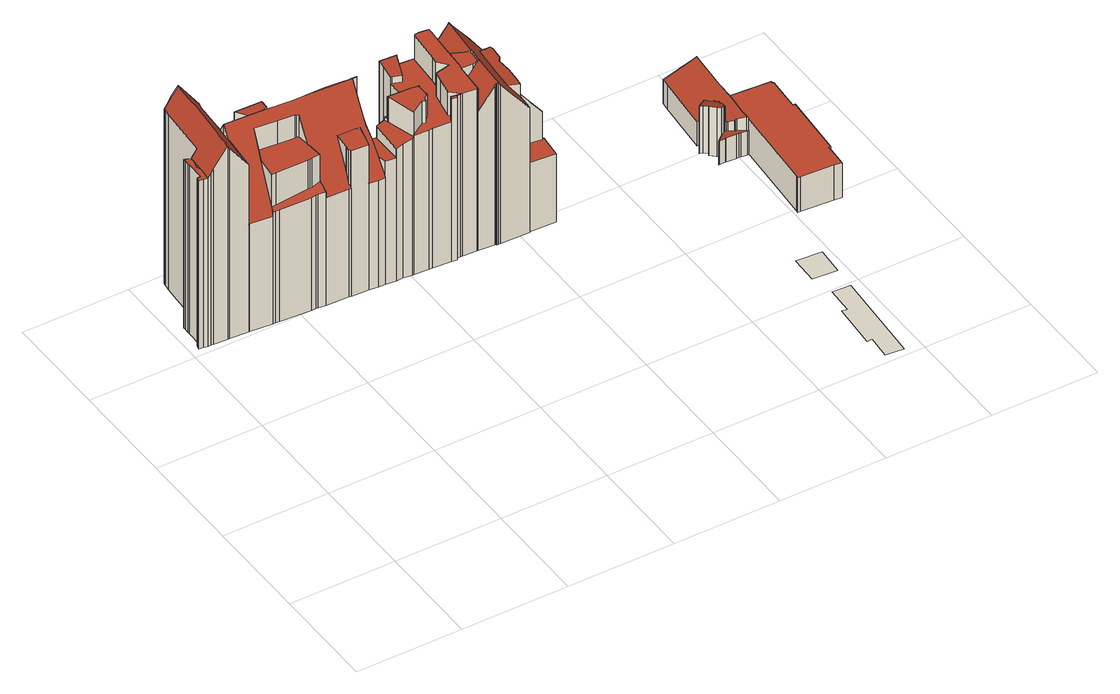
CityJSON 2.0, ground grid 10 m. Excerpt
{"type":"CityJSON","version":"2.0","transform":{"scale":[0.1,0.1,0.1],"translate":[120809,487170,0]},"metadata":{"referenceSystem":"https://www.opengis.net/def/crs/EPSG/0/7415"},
"CityObjects":{
"building1":{"type":"Building","attributes":{"dak_type":"slanted","data_area":208.87,"data_coverage":0.884,"geconstateerd":false,"gid":16989397,"h_dak_50p":15.96,"h_dak_70p":17.57,"h_dak_max":20.98,"h_dak_min":1.79,"h_maaiveld":0.831,"kas_warenhuis":false,"lod11_replace":false,"ondergronds_type":"above ground","oorspronkelijkbouwjaar":1760,"pw_actueel":"yes","pw_bron":"ahn3","reconstructie_methode":"tudelft3d-geoflow","reconstruction_skipped":false,"rmse_lod12":3.28,"rmse_lod13":2.47,"rmse_lod22":0.468,"rn":1,"status":"Pand in gebruik","t_run":621.15,"val3dity_codes_lod12":"[]","val3dity_codes_lod13":"[]","val3dity_codes_lod22":"[]"},"children":["building1-1"]},
"building1-1":{"type":"BuildingPart","parents":["building1"],"geometry":[{"type":"Solid","lod":"2.2","boundaries":[[[[0,1,2,3,4,5,6,7,8,9,10,11,12,13,14,15,16,17,18,19,20,21,22,23,24,25,26,27,28,29,30,31,32,33,34,35,36,37,38,39,40,41,42,43,44,45,46,47,48,49,50,51,52,53,54,55,56,57,58,59,60,61,62,63,64,65,66,67,68,69,70,71,72,73,74,75,76,77,78,79,80,81,82,83,84,85,86,87,88,89,90,91,92,93,94,95,96,97,98,99,100,101],[102,103,104]],[[105,16,15,106]],[[107,17,16,105]],[[108,109,110]],[[111,2,1,112]],[[113,98,97,114]],[[115,116,75,74,117]],[[118,119,120]],[[121,54,53,122]],[[123,124,69,68,125]],[[126,63,62,127]],[[128,129,130]],[[131,132,133,134]],[[135,32,31,136,137]],[[138,43,42,139]],[[140,27,26,141]],[[142,143,144,145]],[[146,147,148,149]],[[109,108,150,151]],[[152,58,57,153]],[[154,126,155,156]],[[157,36,35,158]],[[159,160,124,123]],[[161,162,132,131]],[[163,164,165,166]],[[167,168,110]],[[169,93,92,170]],[[171,172,173]],[[174,175,176,177]],[[178,13,12,176]],[[179,9,8,180]],[[151,150,181,182]],[[183,184,185,186]],[[187,21,20,184,183]],[[184,20,19,188]],[[189,190,191,192]],[[193,194,190,189]],[[194,4,3,191]],[[195,196,197,198]],[[198,197,33,32,135]],[[199,200,108]],[[200,199,87,86,201]],[[202,203,204]],[[205,202,206]],[[207,77,76,208]],[[209,10,9,179]],[[180,8,7,210]],[[211,140,212,213]],[[214,28,27,140,211]],[[137,136,215,216]],[[136,31,30,217]],[[218,81,80,219]],[[220,221,72,71,222]],[[158,35,34,223]],[[224,225,119,118]],[[226,37,36,157]],[[227,228,229]],[[230,45,44,231]],[[232,38,37,226]],[[231,44,43,138]],[[114,97,96,233]],[[233,96,95,234]],[[112,1,0,235]],[[236,39,38,232]],[[170,92,91,237]],[[177,176,12,11,238]],[[238,11,10,209]],[[186,185,239,240]],[[241,242,243,244]],[[245,246,242,241]],[[247,248,249]],[[250,251,252]],[[253,254,255]],[[256,257,258,259]],[[260,261,120]],[[262,263,264]],[[265,266,267,268]],[[269,99,98,113]],[[270,94,93,169]],[[271,272,273,274]],[[275,101,100,276]],[[234,95,94,270]],[[277,84,83,278]],[[182,181,279,280]],[[280,279,281,282]],[[252,251,246,245]],[[219,80,79,243]],[[244,243,79,78,283,284]],[[254,253,250,252]],[[263,262,130]],[[127,62,61,285]],[[286,287,288,289]],[[284,283,290,291]],[[283,78,77,207]],[[292,293,294]],[[287,286,294]],[[240,239,116,115]],[[295,296,297,298]],[[117,74,73,299]],[[300,301,228,227]],[[302,46,45,230]],[[303,47,46,302]],[[304,305,189]],[[306,307,308,309]],[[122,53,52,310]],[[311,312,310,313]],[[314,55,54,121]],[[315,29,28,214]],[[216,215,266,265]],[[106,15,14,316]],[[317,318,261,260]],[[319,320,321,322]],[[323,324,175,174]],[[325,326,327,328]],[[329,330,331,305,304]],[[320,102,104,162,161]],[[332,51,50,333]],[[210,7,6,334]],[[335,336,337,338]],[[141,26,25,339]],[[213,212,336,335]],[[340,341,257,256]],[[342,65,64,343]],[[299,73,72,221]],[[293,208,76,75,116]],[[344,345,160,159]],[[346,24,23,347]],[[348,349,341,340]],[[259,258,350,351]],[[307,352,312,311]],[[353,90,89,147,146]],[[354,217,30,29,315]],[[338,337,217,354]],[[355,356,357,352,307,306]],[[305,331,272,271]],[[358,359,360,361]],[[362,363,41,40,364]],[[134,133,363,362]],[[322,321,301,300]],[[343,64,63,126,154]],[[365,60,59,366]],[[367,59,58,152]],[[285,61,60,365]],[[368,88,87,199]],[[366,59,367]],[[369,370,357,356]],[[356,355,371]],[[139,42,41,363]],[[351,350,143,142]],[[237,91,90,353]],[[147,89,88,368]],[[339,25,24,346]],[[372,373,349,348]],[[374,375,345,344]],[[376,377,378,379]],[[379,378,375,374]],[[380,67,66,381]],[[125,68,67,380]],[[381,66,65,342]],[[276,100,99,269]],[[274,273,330,329]],[[382,70,69,124]],[[235,0,101,275]],[[383,384,385,386]],[[188,19,18,385]],[[149,148,173]],[[289,288,326,325]],[[387,388,204]],[[291,290,248,247]],[[361,360,389,390]],[[268,267,359,358]],[[282,281,203,202,205]],[[391,218,388,387]],[[313,310,52,51,332]],[[370,56,55,314]],[[153,57,56,370,369]],[[386,385,18,17,107]],[[328,327,384,383]],[[223,34,33,197]],[[392,393,394,196,195]],[[395,224,393,392]],[[298,297,318,317]],[[347,23,22,396,397]],[[396,22,21,187]],[[397,396,398,144]],[[145,144,398,399,400]],[[364,40,39,236]],[[162,104,103,401]],[[402,401,103,102,320,319]],[[403,49,48,404]],[[404,48,47,303]],[[129,128,394,393]],[[324,323,405]],[[264,263,296,295]],[[406,333,50,49,403,407]],[[172,171,405]],[[292,208,293]],[[408,409,221,220]],[[400,399,409,408,410]],[[410,408,411,412]],[[413,414,373,372]],[[415,416,414,413]],[[412,411,416,415]],[[156,155,417,418]],[[278,83,82,419]],[[419,82,81,218,391]],[[418,417,225,224,395]],[[316,14,13,178]],[[420,85,84,277]],[[407,403,401,402]],[[309,308,421,422]],[[168,167,423,424]],[[422,421,425,426]],[[426,425,333,406]],[[201,86,85,420]],[[427,428,429,430]],[[431,432,428,427]],[[433,434,432,431]],[[430,429,434,433]],[[222,71,70,382]],[[435,436,377,376]],[[390,389,436,435]],[[424,423,164,163]],[[166,165,437,438]],[[438,437,206]],[[192,191,3,2,111]],[[439,5,4,194,193]],[[334,6,5,439]],[[194,191,190]],[[275,276,269,113,114,233,234,270,440,441,274,329,304,189,192,111,112,235]],[[213,335,338,354,315,214,211]],[[309,422,426,406,407,402,319,322,300,227,229,442,443,371,355,306]],[[268,358,361,390,435,376,379,374,344,159,123,125,380,381,342,343,154,156,418,395,392,195,198,135,137,216,265]],[[330,273,272,331]],[[291,247,249,444,255,254,252,245,241,244,284]],[[370,314,121,122,310,312,352,357]],[[384,327,326,288,287,294,293,116,239,185,184,188,385]],[[120,261,318,297,296,263,130,129,393,224,118]],[[445,264,295,298,317,446,366,367,152,153,369,356,371,443,442,229,228,301,321,320,161,131,134,362,364,236,232,226,157]],[[158,223,197,196,394,128,130,262,264,445,157]],[[447,448,449,450,451,452,453,237,353,146,149,173,172,405,323,174,177,238,454,455]],[[286,289,325,328,383,456,457,458,459,460,461,462,463,464,171,173,148,147,368,199,108,110,168,424,163,166,438,206,202,204,388,218,219,243,242,246,251,250,253,255,444,249,248,290,283,207,208,292,294]],[[409,399,398,396,187,183,186,240,115,117,299,221]],[[412,415,413,372,348,340,256,259,351,142,145,400,410]],[[366,446,317,260,120,119,225,417,155,126,127,285,365]],[[420,277,278,419,391,387,204,203,281,279,181,150,108,200,201]],[[461,460,459,458,457,456,383,386,107,105,106,316,178,176,175,324,405,171,464,463,462],[434,429,428,432]],[[401,403,404,303,302,230,231,138,139,363,133,132,162]],[[425,421,308,307,311,313,332,333]],[[430,433,431,427]],[[436,389,360,359,267,266,215,136,217,337,336,212,140,141,339,346,347,397,144,143,350,258,257,341,349,373,414,416,411,408,220,222,382,124,160,345,375,378,377]],[[167,110,109,151,182,280,282,205,206,437,165,164,423]],[[441,440,270,169,170,237,453,452,451,450,449,448,447,455,454,238,209,179,180,210,334,439,193,189,305,271,274]]]],"semantics":{"surfaces":[{"type":"GroundSurface"},{"type":"WallSurface","on_footprint_edge":true},{"type":"WallSurface","on_footprint_edge":false},{"type":"RoofSurface"}],"values":[[0,1,1,2,1,1,1,2,1,1,1,2,2,1,1,1,2,2,2,1,2,1,2,2,2,2,1,2,2,1,1,2,2,1,1,2,2,1,2,1,2,1,2,2,1,1,1,2,1,2,1,1,1,1,2,1,2,1,1,1,1,1,1,1,1,1,1,2,2,2,2,2,2,2,2,2,2,1,1,2,1,1,1,2,2,2,1,1,2,2,1,2,2,1,2,2,2,2,1,2,1,1,2,2,1,2,1,1,2,1,2,2,2,2,2,1,1,1,2,1,2,2,1,1,1,2,1,2,2,2,1,1,2,2,2,2,1,2,2,1,1,1,1,1,1,2,2,1,2,1,1,1,2,2,2,2,1,1,1,1,2,1,1,2,1,2,2,2,2,2,2,2,2,1,1,1,1,2,1,2,2,2,1,1,2,2,1,1,1,1,1,2,2,2,1,2,2,2,2,2,2,2,2,2,1,1,2,1,1,2,2,2,2,2,1,2,2,2,2,1,2,2,2,2,2,1,1,1,3,3,3,3,3,3,3,3,3,3,3,3,3,3,3,3,3,3,3,3,3,3,3,3,3]]}}]},
"building2":{"type":"Building","attributes":{"dak_type":"no points","data_area":0,"data_coverage":0,"geconstateerd":false,"gid":17598521,"h_maaiveld":1.12,"kas_warenhuis":false,"lod11_replace":false,"ondergronds_type":"above ground","oorspronkelijkbouwjaar":1005,"pw_actueel":"yes","pw_bron":"ahn3","reconstructie_methode":"tudelft3d-geoflow","reconstruction_skipped":true,"rn":1,"status":"Pand in gebruik","t_run":30.57},"geometry":[{"type":"MultiSurface","lod":"0","boundaries":[[[465,466,467,468,469,470,471,472]]]}]},
"building3":{"type":"Building","attributes":{"dak_type":"no points","data_area":0,"data_coverage":0,"geconstateerd":false,"gid":17598523,"h_maaiveld":0.97,"kas_warenhuis":false,"lod11_replace":false,"ondergronds_type":"above ground","oorspronkelijkbouwjaar":1005,"pw_actueel":"yes","pw_bron":"ahn3","reconstructie_methode":"tudelft3d-geoflow","reconstruction_skipped":true,"rn":1,"status":"Pand in gebruik","t_run":12.97},"geometry":[{"type":"MultiSurface","lod":"0","boundaries":[[[473,474,475,476]]]}]},
"building4":{"type":"Building","attributes":{"dak_type":"slanted","data_area":21.31,"data_coverage":0.829,"geconstateerd":false,"gid":17598527,"h_dak_50p":4.55,"h_dak_70p":4.78,"h_dak_max":6.63,"h_dak_min":3.34,"h_maaiveld":1.11,"kas_warenhuis":false,"lod11_replace":false,"ondergronds_type":"above ground","oorspronkelijkbouwjaar":1005,"pw_actueel":"yes","pw_bron":"ahn3","reconstructie_methode":"tudelft3d-geoflow","reconstruction_skipped":false,"rmse_lod12":0.75,"rmse_lod13":1.31,"rmse_lod22":0.207,"rn":1,"status":"Pand in gebruik","t_run":114.47,"val3dity_codes_lod12":"[]","val3dity_codes_lod13":"[]","val3dity_codes_lod22":"[]"},"children":["building4-1"]},
"building4-1":{"type":"BuildingPart","parents":["building4"],"geometry":[{"type":"Solid","lod":"2.2","boundaries":[[[[477,478,479,480,481,482,483,484,485,486,487,488,489,490,491,492,493,494,495,496,497,498,499,500,501,502,503]],[[504,505,506,507]],[[508,509,510,511]],[[512,501,500,513]],[[514,480,479,515]],[[516,517,518,519]],[[520,493,492,521]],[[513,500,499,522]],[[523,497,496,524]],[[525,494,493,520]],[[519,518,491,490,526]],[[521,492,491,518]],[[511,510,502,501,512]],[[527,488,487,528]],[[529,503,502,510]],[[530,477,503,529]],[[531,532,533,534]],[[535,481,480,514]],[[515,479,478,536]],[[522,499,498,537]],[[538,539,540,541]],[[526,490,489,542]],[[542,489,488,527]],[[543,495,494,525]],[[541,540,544,545]],[[524,496,495,543]],[[537,498,497,523]],[[546,486,485,547]],[[528,487,486,546]],[[545,544,548,549]],[[550,551,517,516]],[[552,553,551,550]],[[554,555,556,557]],[[555,558,559,560]],[[560,559,561,562]],[[557,556,539,538]],[[534,533,558,555,554]],[[549,548,563,564]],[[564,563,553,552]],[[532,484,483,565]],[[565,483,482,566]],[[547,485,484,532,531]],[[566,482,481,535]],[[536,478,477,530]],[[562,561,567,568]],[[568,567,505,504]],[[507,506,509,508]],[[538,541,545,549,564,552,550,516,519,526,542,527,528,546,547,531,534,554,557]],[[505,567,561,559,558,533,532,565,566,535,514,515,536,530,529,510,509,506]],[[511,512,513,522,537,523,524,543,525,520,521,518,517,551,553,563,548,544,540,539,556,555,560,562,568,504,507,508]]]],"semantics":{"surfaces":[{"type":"GroundSurface"},{"type":"WallSurface","on_footprint_edge":false},{"type":"WallSurface","on_footprint_edge":true},{"type":"RoofSurface"}],"values":[[0,1,1,2,2,1,2,2,2,2,2,2,2,2,2,2,1,2,2,2,1,2,2,2,1,2,2,2,2,1,1,1,1,1,1,1,1,1,1,2,2,2,2,2,1,1,1,3,3,3]]}}]},
"building5":{"type":"Building","attributes":{"dak_type":"horizontal","data_area":43.42,"data_coverage":0.924,"geconstateerd":false,"gid":17598525,"h_dak_50p":4.78,"h_dak_70p":4.79,"h_dak_max":4.99,"h_dak_min":4.66,"h_maaiveld":1.18,"kas_warenhuis":false,"lod11_replace":false,"ondergronds_type":"above ground","oorspronkelijkbouwjaar":1005,"pw_actueel":"yes","pw_bron":"ahn3","reconstructie_methode":"tudelft3d-geoflow","reconstruction_skipped":false,"rmse_lod12":0.025,"rmse_lod13":0.0248,"rmse_lod22":0.0235,"rn":1,"status":"Pand in gebruik","t_run":84.15,"val3dity_codes_lod12":"[]","val3dity_codes_lod13":"[]","val3dity_codes_lod22":"[]"},"children":["building5-1"]},
"building5-1":{"type":"BuildingPart","parents":["building5"],"geometry":[{"type":"Solid","lod":"2.2","boundaries":[[[[569,570,571,572,573,574,575,576,577,578,579,580,581,582,583,584]],[[585,573,572,586]],[[586,572,571,587]],[[588,584,583,589]],[[590,569,584,588]],[[591,581,580,592]],[[593,574,573,585]],[[594,576,575,595]],[[595,575,574,593]],[[596,577,576,594]],[[587,571,570,597]],[[597,570,569,590]],[[598,582,581,591]],[[589,583,582,598]],[[599,578,577,596]],[[600,579,578,599]],[[592,580,579,600]],[[592,600,599,596,594,595,593,585,586,587,597,590,588,589,598,591]]]],"semantics":{"surfaces":[{"type":"GroundSurface"},{"type":"WallSurface","on_footprint_edge":true},{"type":"RoofSurface"}],"values":[[0,1,1,1,1,1,1,1,1,1,1,1,1,1,1,1,1,2]]}}]}
},
"vertices":[
[7,326,8],[7,328,8],[9,328,8],[13,327,8],[14,327,8],[19,327,8],[22,374,8],[23,381,8],[23,383,8],[25,383,8],[30,383,8],[36,382,8],[55,381,8],[61,381,8],[170,373,8],[187,372,8],[186,359,8],[174,360,8],[172,331,8],[171,319,8],[183,318,8],[189,318,8],[190,318,8],[211,316,8],[215,316,8],[216,333,8],[216,339,8],[217,351,8],[218,363,8],[218,370,8],[234,369,8],[250,368,8],[255,368,8],[263,367,8],[268,367,8],[280,366,8],[281,366,8],[282,366,8],[300,365,8],[305,364,8],[308,364,8],[311,364,8],[332,363,8],[335,362,8],[335,361,8],[334,350,8],[334,348,8],[334,347,8],[310,348,8],[310,346,8],[309,335,8],[307,304,8],[329,303,8],[331,303,8],[331,302,8],[329,281,8],[304,282,8],[304,281,8],[277,282,8],[275,282,8],[274,282,8],[273,283,8],[272,283,8],[257,284,8],[256,284,8],[243,285,8],[241,285,8],[238,285,8],[237,283,8],[232,284,8],[215,285,8],[211,285,8],[198,286,8],[196,286,8],[188,287,8],[182,287,8],[172,288,8],[166,288,8],[157,289,8],[141,290,8],[139,290,8],[118,291,8],[111,292,8],[109,292,8],[105,292,8],[76,294,8],[72,294,8],[70,294,8],[49,296,8],[48,296,8],[31,297,8],[29,297,8],[16,298,8],[14,298,8],[11,298,8],[7,299,8],[3,299,8],[4,302,8],[4,303,8],[7,303,8],[7,320,8],[7,321,8],[309,349,8],[310,347,8],[310,349,8],[186,359,144],[187,372,122],[174,360,144],[71,298,127],[71,298,160],[73,317,160],[9,328,183],[7,328,183],[4,303,183],[4,302,183],[182,287,145],[182,287,136],[188,287,147],[272,315,174],[272,315,169],[275,315,174],[331,302,79],[331,303,79],[232,284,177],[232,284,153],[237,283,177],[257,284,153],[272,283,173],[274,331,171],[274,331,174],[276,330,174],[310,350,137],[310,350,80],[311,362,80],[311,362,137],[255,368,177],[250,368,152],[250,368,177],[335,362,79],[332,363,79],[217,351,152],[216,339,153],[213,314,176],[213,314,153],[191,315,153],[191,315,176],[48,296,182],[48,296,120],[51,329,178],[51,329,182],[75,298,127],[75,298,160],[277,282,173],[304,281,138],[257,284,177],[257,285,153],[257,285,177],[281,366,177],[280,366,175],[233,286,177],[233,286,153],[310,349,137],[310,349,80],[112,328,183],[112,328,159],[113,328,159],[113,328,182],[75,331,159],[75,331,183],[14,298,187],[16,298,190],[51,338,193],[51,338,182],[51,331,182],[55,380,182],[55,380,123],[55,381,121],[55,381,182],[61,381,121],[25,383,192],[23,383,190],[105,298,130],[105,298,160],[183,318,147],[183,318,135],[182,316,135],[182,316,147],[189,318,150],[171,319,135],[13,325,182],[13,325,19],[13,327,19],[13,327,182],[14,327,183],[14,327,19],[263,364,177],[263,364,152],[263,367,152],[263,367,177],[70,294,120],[70,294,124],[72,294,124],[117,299,133],[117,299,132],[118,298,131],[117,299,160],[116,315,160],[166,288,119],[172,288,119],[30,383,200],[23,381,190],[217,351,159],[218,351,152],[218,351,159],[218,363,161],[249,366,152],[249,366,177],[234,369,152],[118,291,120],[139,290,120],[198,286,153],[198,286,151],[211,285,153],[268,367,158],[260,316,173],[260,316,153],[282,366,175],[300,348,152],[300,348,150],[299,348,152],[334,350,79],[335,361,79],[300,365,152],[3,299,183],[7,299,183],[7,326,183],[305,364,145],[29,297,209],[36,382,209],[182,288,136],[182,288,145],[141,291,159],[141,291,123],[141,290,120],[141,290,159],[140,292,159],[140,292,123],[162,310,160],[162,310,156],[159,312,159],[141,297,133],[141,297,132],[141,297,159],[141,298,134],[141,298,159],[142,313,159],[219,312,176],[219,312,153],[220,313,153],[220,313,176],[276,315,176],[276,315,174],[278,329,176],[278,329,174],[278,329,177],[247,336,177],[247,336,152],[246,330,153],[246,330,177],[7,303,183],[11,298,183],[13,322,182],[13,322,19],[12,312,19],[12,312,183],[7,321,183],[7,320,183],[105,292,125],[109,292,126],[107,298,130],[107,298,160],[109,298,130],[109,298,160],[157,289,119],[157,289,159],[273,283,175],[170,305,149],[170,305,135],[168,311,135],[168,311,160],[158,291,123],[158,291,159],[172,288,120],[172,288,136],[171,297,135],[278,325,177],[278,325,174],[277,316,174],[277,316,177],[196,286,150],[303,348,152],[303,348,146],[334,348,79],[334,347,79],[13,323,183],[13,323,182],[306,304,151],[306,304,138],[307,317,138],[307,317,151],[329,303,79],[329,302,108],[329,302,79],[329,303,108],[329,281,79],[218,370,162],[170,373,122],[277,315,177],[277,315,174],[309,349,151],[309,349,138],[304,348,145],[304,348,152],[54,377,182],[54,377,127],[168,315,165],[168,315,135],[168,319,135],[168,319,173],[11,315,183],[11,315,19],[13,323,19],[307,304,136],[309,335,137],[22,374,190],[226,348,159],[226,348,152],[233,368,152],[233,368,162],[216,333,153],[219,311,176],[219,311,153],[243,285,177],[256,284,177],[233,287,177],[233,287,153],[215,316,153],[211,316,153],[219,308,176],[219,308,153],[219,313,153],[219,313,176],[306,304,80],[31,297,206],[234,369,162],[305,297,151],[305,297,138],[305,297,80],[253,321,177],[253,321,153],[245,319,153],[245,319,177],[311,364,137],[311,364,80],[308,364,141],[274,282,176],[275,282,177],[275,282,176],[49,296,120],[304,282,138],[304,282,80],[295,300,152],[219,300,176],[219,300,153],[238,286,177],[238,286,153],[234,293,177],[234,293,153],[242,286,153],[242,286,177],[238,285,177],[241,285,177],[215,285,153],[168,331,194],[168,331,135],[172,331,135],[172,331,194],[118,293,127],[118,293,123],[239,318,153],[239,318,177],[118,291,126],[261,337,177],[261,337,174],[261,337,152],[260,316,177],[190,318,150],[190,318,153],[191,315,150],[191,314,150],[191,314,176],[310,347,80],[310,347,151],[310,346,80],[310,348,80],[52,345,182],[309,335,151],[310,346,151],[198,287,153],[198,287,151],[198,287,176],[211,295,153],[211,295,176],[215,297,176],[215,297,153],[214,294,176],[214,294,153],[259,313,153],[259,313,177],[111,292,126],[76,294,124],[306,330,141],[306,330,151],[96,329,159],[96,329,183],[309,334,137],[309,334,151],[84,343,182],[84,343,181],[98,348,172],[98,348,183],[73,357,183],[73,357,159],[98,356,183],[98,356,158],[237,308,177],[237,308,153],[115,327,160],[115,327,182],[19,327,190],[11,302,183],[12,304,183],[296,319,152],[295,304,152],[144,312,159],[281,364,177],[275,286,177],[34,359,209],[34,353,209],[31,319,209],[30,311,209],[30,306,209],[30,301,209],[29,301,209],[36,381,209],[35,376,209],[165,331,194],[158,332,194],[143,333,194],[115,334,193],[100,335,193],[99,335,193],[89,336,193],[76,337,193],[52,338,193],
[491,97,0],[474,98,0],[473,73,0],[468,74,0],[465,31,0],[470,31,0],[468,9,0],[485,7,0],
[494,144,0],[470,146,0],[469,120,0],[492,118,0],
[501,267,11],[495,268,11],[493,268,11],[491,268,11],[482,269,11],[481,269,11],[475,269,11],[482,276,11],[479,279,11],[474,283,11],[476,285,11],[472,288,11],[469,289,11],[473,293,11],[477,298,11],[473,298,11],[477,349,11],[478,357,11],[506,355,11],[508,355,11],[508,354,11],[505,316,11],[504,298,11],[502,277,11],[502,276,11],[502,268,11],[502,267,11],[494,274,46],[494,274,34],[495,274,35],[495,274,46],[501,269,49],[501,269,35],[502,268,35],[502,268,49],[502,276,49],[502,277,49],[491,268,36],[493,268,36],[484,305,49],[484,305,40],[477,298,38],[477,298,54],[477,349,36],[473,298,36],[504,298,49],[508,354,48],[508,355,48],[478,357,36],[473,293,58],[472,288,60],[476,285,60],[502,267,36],[501,267,36],[482,276,62],[482,276,34],[485,278,34],[485,278,61],[482,269,36],[495,268,36],[505,316,48],[488,281,58],[488,281,43],[490,287,43],[490,287,55],[469,289,60],[506,355,47],[490,292,43],[490,292,53],[474,283,62],[479,279,62],[491,294,44],[491,294,52],[488,299,50],[488,299,42],[489,298,51],[489,298,43],[487,279,59],[487,279,43],[487,280,43],[487,280,59],[487,279,34],[488,279,34],[488,279,43],[489,278,34],[489,278,43],[490,296,43],[490,296,51],[475,269,35],[481,269,35],[493,275,34],[493,275,45],
[505,300,12],[542,297,12],[542,295,12],[543,295,12],[541,263,12],[543,263,12],[539,203,12],[537,203,12],[537,199,12],[536,181,12],[529,182,12],[498,184,12],[496,184,12],[496,186,12],[504,299,12],[504,300,12],[541,263,48],[543,295,48],[542,295,48],[504,300,48],[504,299,48],[505,300,48],[496,184,48],[498,184,48],[543,263,48],[537,203,48],[539,203,48],[537,199,48],[542,297,48],[496,186,48],[536,181,48],[529,182,48]
]}
